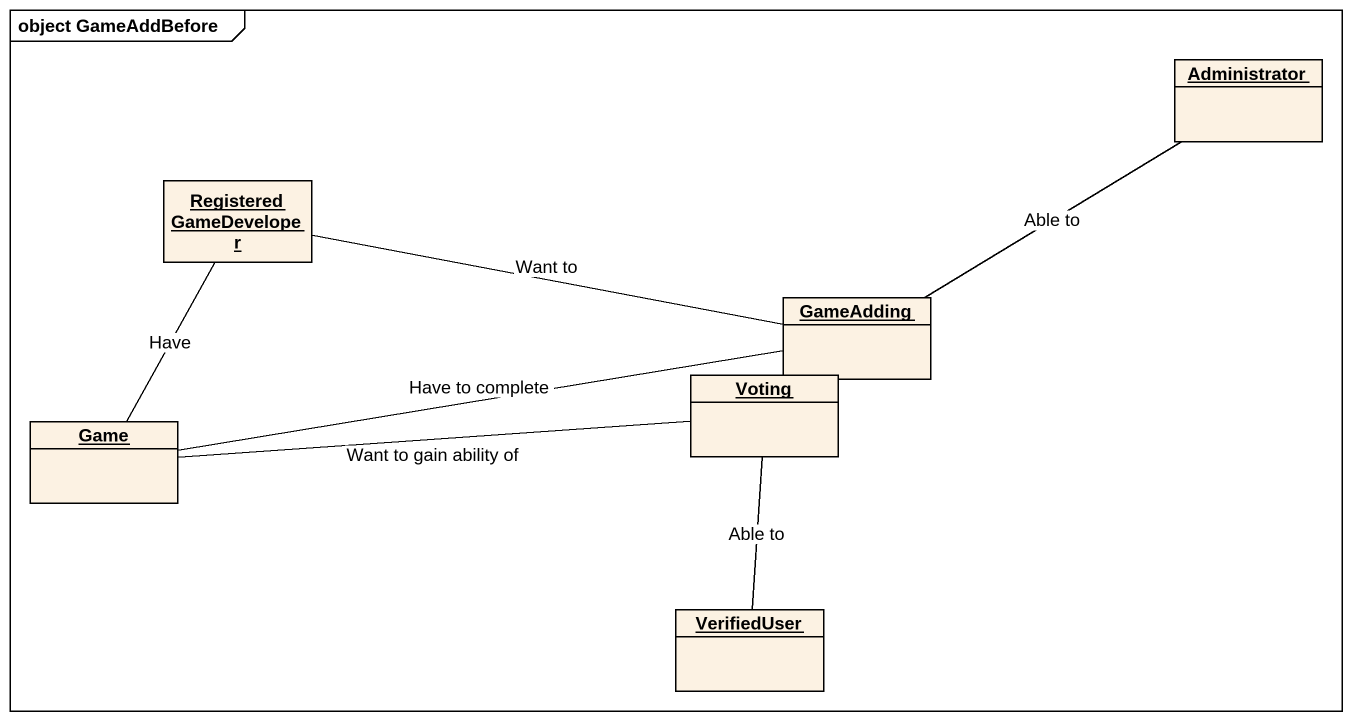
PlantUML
@startuml
mainframe object GameAddBefore
hide circle
hide empty members
object Administrator
object RegisteredGameDeveloper
object GameAdding
object Game
object Voting
object VerifiedUser
Administrator -- GameAdding : Able to
RegisteredGameDeveloper -right- GameAdding : Want to
RegisteredGameDeveloper -- Game : Have
Game -right- GameAdding : Have to complete
Game -right- Voting : Want to gain ability of
VerifiedUser -up- Voting : Able to
@enduml
